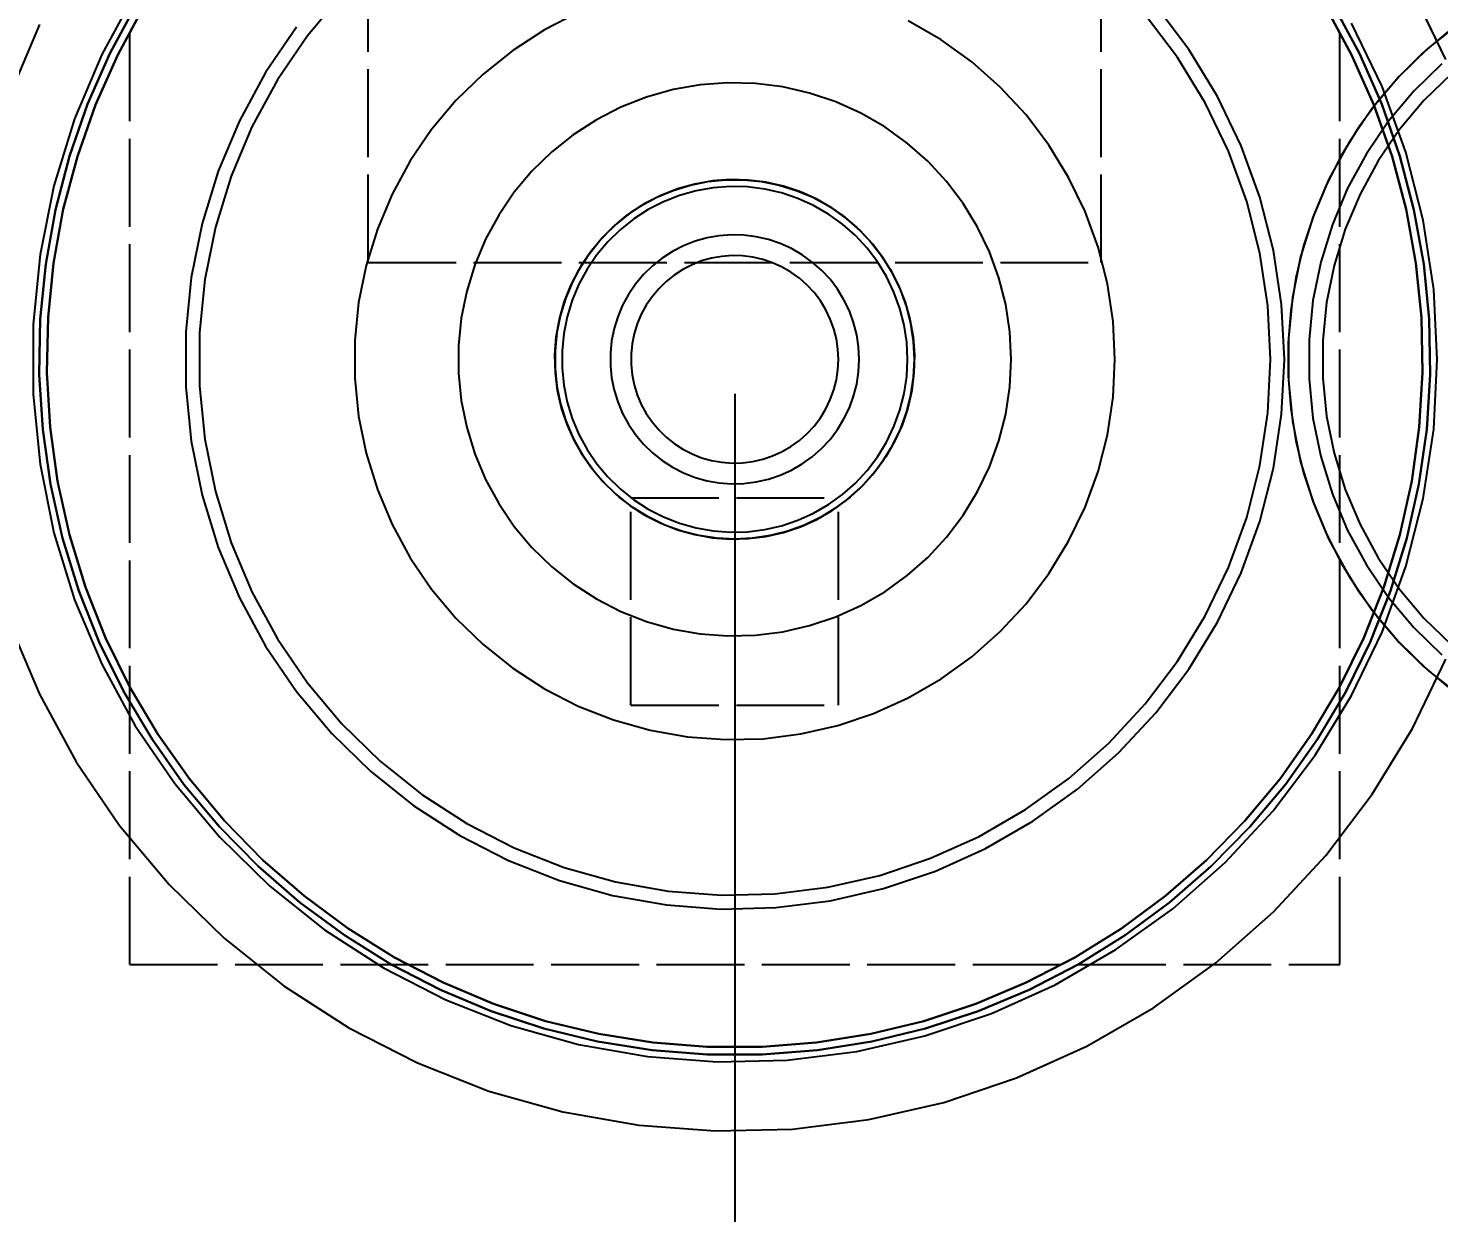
# Model space of a CAD drawing. Header units: millimetres. Extents: x -13 to 234, y -140 to 87.
# Drawn here: x 15.03 to 35.43, y -65.24 to -48.11 of the extents above; entities that cross this region are included whole.
import ezdxf

# ---------------------------------------------------------------- set-up
doc = ezdxf.new("R2010")
doc.units = ezdxf.units.MM
doc.linetypes.add('DASHED', pattern=[1.524, 1.27, -0.254])
for name, color, linetype in [('DIMS', 3, 'CONTINUOUS'), ('HIDDEN', 8, 'DASHED'), ('VISIBLE', 7, 'CONTINUOUS')]:
    doc.layers.add(name, color=color, linetype=linetype)
doc.styles.add('OpenSansCondensed-Light', font='OpenSansCondensed-Light.ttf')
doc.dimstyles.new('EZDXF', dxfattribs={"dimtxt": 0.25, "dimasz": 0.175, "dimexe": 0.375, "dimexo": 0.125, "dimgap": 0.1, "dimtad": 1, "dimlfac": 100, "dimzin": 12, "dimdsep": 46, "dimtxsty": 'OpenSansCondensed-Light', "dimblk": 'ARCHTICK', "dimcen": 2.5, "dimazin": 3, "dimtfac": 0.5, "dimtmove": 2, "dimatfit": 3})

# ---------------------------------------------------------------- blocks, each defined once
blk = doc.blocks.new('_ARCHTICK')
at = {"color": 0, "linetype": 'BYBLOCK', "const_width": 0.15}
blk.add_lwpolyline([(-0.5, -0.5), (0.5, 0.5)], dxfattribs=at)

msp = doc.modelspace()

# ---------------------------------------------------------------- linework, layer by layer
at = {"layer": 'HIDDEN'}
for points in [[(16.5, -61.65), (16.5, -44.15)], [(16.5, -61.65), (16.5, -44.15)], [(34, -61.65), (34, -44.15)], [(34, -61.65), (34, -44.15)], [(16.58056, -47.60222), (16.09616, -48.49174), (15.70272, -49.42508), (15.40417, -50.39294), (15.20348, -51.38573), (15.10263, -52.39357), (15.10263, -53.40643), (15.20348, -54.41427), (15.40417, -55.40706), (15.70272, -56.37492), (16.09616, -57.30826), (16.58056, -58.19778), (17.15113, -59.03465), (17.80219, -59.81056), (18.52727, -60.51778), (19.31916, -61.14929), (20.17, -61.69882), (21.07132, -62.1609), (22.01418, -62.53094), (22.98919, -62.80527), (23.98667, -62.98115), (24.9967, -63.05684), (26.00926, -63.03159), (27.01427, -62.90565), (28.00174, -62.68026), (28.96186, -62.35768), (29.8851, -61.9411), (30.76227, -61.43466), (31.58466, -60.84341), (32.34409, -60.17321), (33.03301, -59.43072), (33.64459, -58.62333), (34.17273, -57.75906), (34.6122, -56.8465), (34.95862, -55.89471), (35.20855, -54.91316), (35.35951, -53.91161), (35.41, -52.9)], [(19.56885, -47.62866), (19.07222, -48.22052), (18.637, -48.85888), (18.26749, -49.5374), (17.96738, -50.24934), (17.73965, -50.98763), (17.58656, -51.74492), (17.50963, -52.51369), (17.50963, -53.28631), (17.58656, -54.05508), (17.73965, -54.81237), (17.96738, -55.55066), (18.26749, -56.2626), (18.637, -56.94112), (19.07222, -57.57948), (19.56885, -58.17134), (20.12193, -58.7108), (20.72599, -59.19252), (21.375, -59.6117), (22.06252, -59.96417), (22.78173, -60.24644), (23.52546, -60.45569), (24.28634, -60.58985), (25.05679, -60.64759), (25.82916, -60.62833), (26.59577, -60.53226), (27.34901, -60.36034), (28.08139, -60.11427), (28.78563, -59.79651), (29.45473, -59.4102), (30.08205, -58.95919), (30.66134, -58.44797), (31.18684, -57.8816), (31.65335, -57.26573), (32.05622, -56.60647), (32.39144, -55.91037), (32.65569, -55.18435), (32.84634, -54.43563), (32.96149, -53.67165), (33, -52.9)], [(19.56885, -47.62866), (19.07222, -48.22052), (18.637, -48.85888), (18.26749, -49.5374), (17.96738, -50.24934), (17.73965, -50.98763), (17.58656, -51.74492), (17.50963, -52.51369), (17.50963, -53.28631), (17.58656, -54.05508), (17.73965, -54.81237), (17.96738, -55.55066), (18.26749, -56.2626), (18.637, -56.94112), (19.07222, -57.57948), (19.56885, -58.17134), (20.12193, -58.7108), (20.72599, -59.19252), (21.375, -59.6117), (22.06252, -59.96417), (22.78173, -60.24644), (23.52546, -60.45569), (24.28634, -60.58985), (25.05679, -60.64759), (25.82916, -60.62833), (26.59577, -60.53226), (27.34901, -60.36034), (28.08139, -60.11427), (28.78563, -59.79651), (29.45473, -59.4102), (30.08205, -58.95919), (30.66134, -58.44797), (31.18684, -57.8816), (31.65335, -57.26573), (32.05622, -56.60647), (32.39144, -55.91037), (32.65569, -55.18435), (32.84634, -54.43563), (32.96149, -53.67165), (33, -52.9)], [(35.53367, -48.56507), (35.05095, -47.56269)], [(16.59329, -47.77507), (16.21386, -48.47826), (15.89144, -49.20934), (15.62806, -49.9637), (15.42538, -50.73658), (15.28467, -51.52311), (15.20683, -52.31833), (15.19235, -53.11722), (15.24131, -53.91474), (15.35341, -54.70585), (15.52794, -55.48558), (15.76381, -56.24899), (16.05951, -56.99128), (16.4132, -57.70776), (16.82263, -58.3939), (17.28522, -59.04539), (17.79806, -59.65812), (18.3579, -60.22821), (18.96123, -60.75207), (19.60423, -61.2264), (20.28284, -61.6482), (20.99279, -62.01481), (21.72959, -62.32392), (22.48861, -62.57359), (23.26504, -62.76223), (24.05399, -62.88865), (24.85049, -62.95206), (25.64951, -62.95206), (26.44601, -62.88865), (27.23496, -62.76223), (28.01139, -62.57359), (28.77041, -62.32392), (29.50721, -62.01481), (30.21716, -61.6482), (30.89577, -61.2264), (31.53877, -60.75207), (32.1421, -60.22821), (32.70194, -59.65812), (33.21478, -59.04539), (33.67737, -58.3939), (34.0868, -57.70776), (34.44049, -56.99128), (34.73619, -56.24899), (34.97206, -55.48558), (35.14659, -54.70585), (35.25869, -53.91474), (35.30765, -53.11722), (35.29317, -52.31833), (35.21533, -51.52311), (35.07462, -50.73658), (34.87194, -49.9637), (34.60856, -49.20934), (34.28614, -48.47826), (33.90671, -47.77507)], [(16.70633, -47.80017), (16.32794, -48.49552), (16.00603, -49.21876), (15.74263, -49.96529), (15.53942, -50.73041), (15.39767, -51.50925), (15.31829, -52.2969), (15.30178, -53.08837), (15.34824, -53.87864), (15.45739, -54.66272), (15.62851, -55.43564), (15.86055, -56.19252), (16.15202, -56.92854), (16.50108, -57.63907), (16.90552, -58.3196), (17.36278, -58.96583), (17.86997, -59.57365), (18.42387, -60.13923), (19.02099, -60.65899), (19.65753, -61.12963), (20.32948, -61.54818), (21.03257, -61.91198), (21.76236, -62.21874), (22.51423, -62.46651), (23.28341, -62.65372), (24.06505, -62.77919), (24.85418, -62.84212), (25.64582, -62.84212), (26.43495, -62.77919), (27.21659, -62.65372), (27.98577, -62.46651), (28.73764, -62.21874), (29.46743, -61.91198), (30.17052, -61.54818), (30.84247, -61.12963), (31.47901, -60.65899), (32.07613, -60.13923), (32.63003, -59.57365), (33.13722, -58.96583), (33.59448, -58.3196), (33.99892, -57.63907), (34.34798, -56.92854), (34.63945, -56.19252), (34.87149, -55.43564), (35.04261, -54.66272), (35.15176, -53.87864), (35.19822, -53.08837), (35.18171, -52.2969), (35.10233, -51.50925), (34.96058, -50.73041), (34.75737, -49.96529), (34.49397, -49.21876), (34.17206, -48.49552), (33.79367, -47.80017)], [(22.98792, -47.88672), (22.5, -48.13686), (22.03941, -48.43434), (21.61073, -48.7762), (21.21821, -49.15905), (20.86577, -49.57908), (20.5569, -50.03211), (20.29467, -50.51364), (20.08169, -51.01889), (19.92007, -51.54283), (19.81143, -52.08027), (19.75684, -52.62585), (19.75684, -53.17415), (19.81143, -53.71973), (19.92007, -54.25717), (20.08169, -54.78111), (20.29467, -55.28636), (20.5569, -55.76789), (20.86577, -56.22092), (21.21821, -56.64095), (21.61073, -57.0238), (22.03941, -57.36566), (22.5, -57.66314), (22.98792, -57.91328), (23.49832, -58.1136), (24.02613, -58.2621), (24.56611, -58.35732), (25.11288, -58.39829), (25.66102, -58.38462), (26.20506, -58.31644), (26.73962, -58.19443), (27.25938, -58.01981), (27.75916, -57.79429), (28.234, -57.52014), (28.67919, -57.20007), (29.0903, -56.83727), (29.46324, -56.43533), (29.79431, -55.99826), (30.08022, -55.5304), (30.31812, -55.03639), (30.50565, -54.52115), (30.64095, -53.9898), (30.72267, -53.44762), (30.75, -52.9)], [(22.98792, -47.88672), (22.5, -48.13686), (22.03941, -48.43434), (21.61073, -48.7762), (21.21821, -49.15905), (20.86577, -49.57908), (20.5569, -50.03211), (20.29467, -50.51364), (20.08169, -51.01889), (19.92007, -51.54283), (19.81143, -52.08027), (19.75684, -52.62585), (19.75684, -53.17415), (19.81143, -53.71973), (19.92007, -54.25717), (20.08169, -54.78111), (20.29467, -55.28636), (20.5569, -55.76789), (20.86577, -56.22092), (21.21821, -56.64095), (21.61073, -57.0238), (22.03941, -57.36566), (22.5, -57.66314), (22.98792, -57.91328), (23.49832, -58.1136), (24.02613, -58.2621), (24.56611, -58.35732), (25.11288, -58.39829), (25.66102, -58.38462), (26.20506, -58.31644), (26.73962, -58.19443), (27.25938, -58.01981), (27.75916, -57.79429), (28.234, -57.52014), (28.67919, -57.20007), (29.0903, -56.83727), (29.46324, -56.43533), (29.79431, -55.99826), (30.08022, -55.5304), (30.31812, -55.03639), (30.50565, -54.52115), (30.64095, -53.9898), (30.72267, -53.44762), (30.75, -52.9)], [(19.95, -51.5), (19.95, -47.9)], [(19.95, -51.5), (19.95, -47.9)], [(30.55, -51.5), (30.55, -47.9)], [(30.55, -51.5), (30.55, -47.9)], [(33, -52.9), (32.96149, -52.12835), (32.84634, -51.36437), (32.65569, -50.61565), (32.39144, -49.88963), (32.05622, -49.19353), (31.65335, -48.53427), (31.18684, -47.9184)], [(33, -52.9), (32.96149, -52.12835), (32.84634, -51.36437), (32.65569, -50.61565), (32.39144, -49.88963), (32.05622, -49.19353), (31.65335, -48.53427), (31.18684, -47.9184)], [(33.2, -52.9), (33.16049, -52.10844), (33.04237, -51.32474), (32.8468, -50.5567), (32.57574, -49.81194), (32.23186, -49.09788), (31.8186, -48.42161), (31.34005, -47.78984)], [(33.2, -52.9), (33.16049, -52.10844), (33.04237, -51.32474), (32.8468, -50.5567), (32.57574, -49.81194), (32.23186, -49.09788), (31.8186, -48.42161), (31.34005, -47.78984)], [(15.19519, -48.05786), (14.76303, -49.08306)], [(18.9128, -48.09975), (18.46634, -48.75459), (18.0873, -49.45062), (17.77944, -50.18094), (17.54584, -50.93828), (17.38879, -51.71511), (17.30988, -52.50373), (17.30988, -53.29627), (17.38879, -54.08489), (17.54584, -54.86172), (17.77944, -55.61906), (18.0873, -56.34938), (18.46634, -57.04541), (18.9128, -57.70025), (19.42224, -58.30737), (19.9896, -58.86076), (20.60924, -59.35491), (21.275, -59.7849), (21.98027, -60.14647), (22.71803, -60.43602), (23.48096, -60.65068), (24.26147, -60.7883), (25.0518, -60.84753), (25.8441, -60.82777), (26.6305, -60.72922), (27.40318, -60.55286), (28.15446, -60.30045), (28.87687, -59.97448), (29.56324, -59.57821), (30.20674, -59.11556), (30.80098, -58.59114), (31.34005, -58.01016), (31.8186, -57.37839), (32.23186, -56.70212), (32.57574, -55.98806), (32.8468, -55.2433), (33.04237, -54.47526), (33.16049, -53.69156), (33.2, -52.9)], [(18.9128, -48.09975), (18.46634, -48.75459), (18.0873, -49.45062), (17.77944, -50.18094), (17.54584, -50.93828), (17.38879, -51.71511), (17.30988, -52.50373), (17.30988, -53.29627), (17.38879, -54.08489), (17.54584, -54.86172), (17.77944, -55.61906), (18.0873, -56.34938), (18.46634, -57.04541), (18.9128, -57.70025), (19.42224, -58.30737), (19.9896, -58.86076), (20.60924, -59.35491), (21.275, -59.7849), (21.98027, -60.14647), (22.71803, -60.43602), (23.48096, -60.65068), (24.26147, -60.7883), (25.0518, -60.84753), (25.8441, -60.82777), (26.6305, -60.72922), (27.40318, -60.55286), (28.15446, -60.30045), (28.87687, -59.97448), (29.56324, -59.57821), (30.20674, -59.11556), (30.80098, -58.59114), (31.34005, -58.01016), (31.8186, -57.37839), (32.23186, -56.70212), (32.57574, -55.98806), (32.8468, -55.2433), (33.04237, -54.47526), (33.16049, -53.69156), (33.2, -52.9)], [(30.75, -52.9), (30.72267, -52.35238), (30.64095, -51.8102), (30.50565, -51.27885), (30.31812, -50.76361), (30.08022, -50.2696), (29.79431, -49.80174), (29.46324, -49.36467), (29.0903, -48.96273), (28.67919, -48.59993), (28.234, -48.27986), (27.75916, -48.00571)], [(30.75, -52.9), (30.72267, -52.35238), (30.64095, -51.8102), (30.50565, -51.27885), (30.31812, -50.76361), (30.08022, -50.2696), (29.79431, -49.80174), (29.46324, -49.36467), (29.0903, -48.96273), (28.67919, -48.59993), (28.234, -48.27986), (27.75916, -48.00571)], [(35.74754, -48.02837), (35.27988, -48.40131), (34.85169, -48.81896), (34.4672, -49.27717), (34.13025, -49.77139), (33.84419, -50.2967), (33.61184, -50.84788), (33.43554, -51.41946), (33.31702, -52.00575), (33.25746, -52.60092), (33.25746, -53.19908), (33.31702, -53.79425), (33.43554, -54.38054), (33.61184, -54.95212), (33.84419, -55.5033), (34.13025, -56.02861), (34.4672, -56.52283), (34.85169, -56.98104), (35.27988, -57.39869), (35.74754, -57.77163)], [(35.74754, -48.02837), (35.27988, -48.40131), (34.85169, -48.81896), (34.4672, -49.27717), (34.13025, -49.77139), (33.84419, -50.2967), (33.61184, -50.84788), (33.43554, -51.41946), (33.31702, -52.00575), (33.25746, -52.60092), (33.25746, -53.19908), (33.31702, -53.79425), (33.43554, -54.38054), (33.61184, -54.95212), (33.84419, -55.5033), (34.13025, -56.02861), (34.4672, -56.52283), (34.85169, -56.98104), (35.27988, -57.39869), (35.74754, -57.77163)], [(35.74754, -48.02837), (35.27988, -48.40131), (34.85169, -48.81896), (34.4672, -49.27717), (34.13025, -49.77139), (33.84419, -50.2967), (33.61184, -50.84788), (33.43554, -51.41946), (33.31702, -52.00575), (33.25746, -52.60092), (33.25746, -53.19908), (33.31702, -53.79425), (33.43554, -54.38054), (33.61184, -54.95212), (33.84419, -55.5033), (34.13025, -56.02861), (34.4672, -56.52283), (34.85169, -56.98104), (35.27988, -57.39869), (35.74754, -57.77163)], [(35.41, -52.9), (35.35951, -51.88839), (35.20855, -50.88684), (34.95862, -49.90529), (34.6122, -48.9535), (34.17273, -48.04094)], [(35.56617, -48.16403), (35.20344, -48.46995), (34.86602, -48.80358), (34.55601, -49.16282), (34.27537, -49.54544), (34.02584, -49.94904), (33.80898, -50.3711), (33.62616, -50.80897), (33.4785, -51.25993), (33.36695, -51.72114), (33.29219, -52.18972), (33.25469, -52.66275), (33.25469, -53.13725), (33.29219, -53.61028), (33.36695, -54.07886), (33.4785, -54.54007), (33.62616, -54.99103), (33.80898, -55.4289), (34.02584, -55.85096), (34.27537, -56.25456), (34.55601, -56.63718), (34.86602, -56.99642), (35.20344, -57.33005), (35.56617, -57.63597)], [(35.47839, -48.62625), (35.0716, -49.02302), (34.70634, -49.45831), (34.38624, -49.92782), (34.11448, -50.42686), (33.89375, -50.95049), (33.72626, -51.49348), (33.61366, -52.05046), (33.55709, -52.61588), (33.55709, -53.18412), (33.61366, -53.74954), (33.72626, -54.30652), (33.89375, -54.84951), (34.11448, -55.37314), (34.38624, -55.87218), (34.70634, -56.34169), (35.0716, -56.77698), (35.47839, -57.17375)], [(35.47839, -48.62625), (35.0716, -49.02302), (34.70634, -49.45831), (34.38624, -49.92782), (34.11448, -50.42686), (33.89375, -50.95049), (33.72626, -51.49348), (33.61366, -52.05046), (33.55709, -52.61588), (33.55709, -53.18412), (33.61366, -53.74954), (33.72626, -54.30652), (33.89375, -54.84951), (34.11448, -55.37314), (34.38624, -55.87218), (34.70634, -56.34169), (35.0716, -56.77698), (35.47839, -57.17375)], [(29.25, -52.9), (29.23012, -52.50173), (29.17069, -52.10742), (29.07229, -51.72098), (28.9359, -51.34626), (28.76289, -50.98698), (28.55496, -50.64672), (28.31418, -50.32885), (28.04295, -50.03653), (27.74396, -49.77267), (27.42019, -49.5399), (27.07484, -49.34051), (26.71136, -49.17651), (26.33336, -49.0495), (25.94459, -48.96077), (25.54892, -48.91118), (25.15028, -48.90124), (24.75263, -48.93104), (24.35992, -49.00029), (23.97605, -49.10829), (23.60485, -49.25398), (23.25, -49.4359), (22.91503, -49.65225), (22.60326, -49.90088), (22.31779, -50.17931), (22.06147, -50.48478), (21.83684, -50.81426), (21.64612, -51.16447), (21.49123, -51.53192), (21.37369, -51.91297), (21.29468, -52.30383), (21.25497, -52.70062), (21.25497, -53.09938), (21.29468, -53.49617), (21.37369, -53.88703), (21.49123, -54.26808), (21.64612, -54.63553), (21.83684, -54.98574), (22.06147, -55.31522), (22.31779, -55.62069), (22.60326, -55.89912), (22.91503, -56.14775), (23.25, -56.3641), (23.60485, -56.54602), (23.97605, -56.69171), (24.35992, -56.79971), (24.75263, -56.86896), (25.15028, -56.89876), (25.54892, -56.88882), (25.94459, -56.83923), (26.33336, -56.7505), (26.71136, -56.62349), (27.07484, -56.45949), (27.42019, -56.2601), (27.74396, -56.02733), (28.04295, -55.76347), (28.31418, -55.47115), (28.55496, -55.15328), (28.76289, -54.81302), (28.9359, -54.45374), (29.07229, -54.07902), (29.17069, -53.69258), (29.23012, -53.29827), (29.25, -52.9)], [(29.25, -52.9), (29.23012, -52.50173), (29.17069, -52.10742), (29.07229, -51.72098), (28.9359, -51.34626), (28.76289, -50.98698), (28.55496, -50.64672), (28.31418, -50.32885), (28.04295, -50.03653), (27.74396, -49.77267), (27.42019, -49.5399), (27.07484, -49.34051), (26.71136, -49.17651), (26.33336, -49.0495), (25.94459, -48.96077), (25.54892, -48.91118), (25.15028, -48.90124), (24.75263, -48.93104), (24.35992, -49.00029), (23.97605, -49.10829), (23.60485, -49.25398), (23.25, -49.4359), (22.91503, -49.65225), (22.60326, -49.90088), (22.31779, -50.17931), (22.06147, -50.48478), (21.83684, -50.81426), (21.64612, -51.16447), (21.49123, -51.53192), (21.37369, -51.91297), (21.29468, -52.30383), (21.25497, -52.70062), (21.25497, -53.09938), (21.29468, -53.49617), (21.37369, -53.88703), (21.49123, -54.26808), (21.64612, -54.63553), (21.83684, -54.98574), (22.06147, -55.31522), (22.31779, -55.62069), (22.60326, -55.89912), (22.91503, -56.14775), (23.25, -56.3641), (23.60485, -56.54602), (23.97605, -56.69171), (24.35992, -56.79971), (24.75263, -56.86896), (25.15028, -56.89876), (25.54892, -56.88882), (25.94459, -56.83923), (26.33336, -56.7505), (26.71136, -56.62349), (27.07484, -56.45949), (27.42019, -56.2601), (27.74396, -56.02733), (28.04295, -55.76347), (28.31418, -55.47115), (28.55496, -55.15328), (28.76289, -54.81302), (28.9359, -54.45374), (29.07229, -54.07902), (29.17069, -53.69258), (29.23012, -53.29827), (29.25, -52.9)], [(29.25, -52.9), (29.23012, -52.50173), (29.17069, -52.10742), (29.07229, -51.72098), (28.9359, -51.34626), (28.76289, -50.98698), (28.55496, -50.64672), (28.31418, -50.32885), (28.04295, -50.03653), (27.74396, -49.77267), (27.42019, -49.5399), (27.07484, -49.34051), (26.71136, -49.17651), (26.33336, -49.0495), (25.94459, -48.96077), (25.54892, -48.91118), (25.15028, -48.90124), (24.75263, -48.93104), (24.35992, -49.00029), (23.97605, -49.10829), (23.60485, -49.25398), (23.25, -49.4359), (22.91503, -49.65225), (22.60326, -49.90088), (22.31779, -50.17931), (22.06147, -50.48478), (21.83684, -50.81426), (21.64612, -51.16447), (21.49123, -51.53192), (21.37369, -51.91297), (21.29468, -52.30383), (21.25497, -52.70062), (21.25497, -53.09938), (21.29468, -53.49617), (21.37369, -53.88703), (21.49123, -54.26808), (21.64612, -54.63553), (21.83684, -54.98574), (22.06147, -55.31522), (22.31779, -55.62069), (22.60326, -55.89912), (22.91503, -56.14775), (23.25, -56.3641), (23.60485, -56.54602), (23.97605, -56.69171), (24.35992, -56.79971), (24.75263, -56.86896), (25.15028, -56.89876), (25.54892, -56.88882), (25.94459, -56.83923), (26.33336, -56.7505), (26.71136, -56.62349), (27.07484, -56.45949), (27.42019, -56.2601), (27.74396, -56.02733), (28.04295, -55.76347), (28.31418, -55.47115), (28.55496, -55.15328), (28.76289, -54.81302), (28.9359, -54.45374), (29.07229, -54.07902), (29.17069, -53.69258), (29.23012, -53.29827), (29.25, -52.9)], [(29.25, -52.9), (29.23012, -52.50173), (29.17069, -52.10742), (29.07229, -51.72098), (28.9359, -51.34626), (28.76289, -50.98698), (28.55496, -50.64672), (28.31418, -50.32885), (28.04295, -50.03653), (27.74396, -49.77267), (27.42019, -49.5399), (27.07484, -49.34051), (26.71136, -49.17651), (26.33336, -49.0495), (25.94459, -48.96077), (25.54892, -48.91118), (25.15028, -48.90124), (24.75263, -48.93104), (24.35992, -49.00029), (23.97605, -49.10829), (23.60485, -49.25398), (23.25, -49.4359), (22.91503, -49.65225), (22.60326, -49.90088), (22.31779, -50.17931), (22.06147, -50.48478), (21.83684, -50.81426), (21.64612, -51.16447), (21.49123, -51.53192), (21.37369, -51.91297), (21.29468, -52.30383), (21.25497, -52.70062), (21.25497, -53.09938), (21.29468, -53.49617), (21.37369, -53.88703), (21.49123, -54.26808), (21.64612, -54.63553), (21.83684, -54.98574), (22.06147, -55.31522), (22.31779, -55.62069), (22.60326, -55.89912), (22.91503, -56.14775), (23.25, -56.3641), (23.60485, -56.54602), (23.97605, -56.69171), (24.35992, -56.79971), (24.75263, -56.86896), (25.15028, -56.89876), (25.54892, -56.88882), (25.94459, -56.83923), (26.33336, -56.7505), (26.71136, -56.62349), (27.07484, -56.45949), (27.42019, -56.2601), (27.74396, -56.02733), (28.04295, -55.76347), (28.31418, -55.47115), (28.55496, -55.15328), (28.76289, -54.81302), (28.9359, -54.45374), (29.07229, -54.07902), (29.17069, -53.69258), (29.23012, -53.29827), (29.25, -52.9)], [(35.61073, -48.7762), (35.21821, -49.15905), (34.86577, -49.57908), (34.5569, -50.03211), (34.29467, -50.51364), (34.08169, -51.01889), (33.92007, -51.54283), (33.81143, -52.08027), (33.75684, -52.62585), (33.75684, -53.17415), (33.81143, -53.71973), (33.92007, -54.25717), (34.08169, -54.78111), (34.29467, -55.28636), (34.5569, -55.76789), (34.86577, -56.22092), (35.21821, -56.64095), (35.61073, -57.0238)], [(35.61073, -48.7762), (35.21821, -49.15905), (34.86577, -49.57908), (34.5569, -50.03211), (34.29467, -50.51364), (34.08169, -51.01889), (33.92007, -51.54283), (33.81143, -52.08027), (33.75684, -52.62585), (33.75684, -53.17415), (33.81143, -53.71973), (33.92007, -54.25717), (34.08169, -54.78111), (34.29467, -55.28636), (34.5569, -55.76789), (34.86577, -56.22092), (35.21821, -56.64095), (35.61073, -57.0238)], [(25.25, -55.5), (24.99112, -55.48708), (24.73482, -55.44845), (24.48364, -55.38449), (24.24007, -55.29584), (24.00654, -55.18338), (23.78537, -55.04822), (23.57875, -54.89172), (23.38875, -54.71542), (23.21724, -54.52107), (23.06593, -54.31062), (22.93633, -54.08615), (22.82973, -53.84989), (22.74718, -53.60419), (22.6895, -53.35149), (22.65727, -53.0943), (22.65081, -52.83518), (22.67018, -52.57671), (22.71519, -52.32145), (22.78539, -52.07193), (22.88008, -51.83065), (22.99833, -51.6), (23.13896, -51.38227), (23.30057, -51.17962), (23.48155, -50.99407), (23.68011, -50.82746), (23.89427, -50.68144), (24.1219, -50.55748), (24.36075, -50.4568), (24.60843, -50.3804), (24.86249, -50.32904), (25.1204, -50.30323), (25.3796, -50.30323), (25.63751, -50.32904), (25.89157, -50.3804), (26.13925, -50.4568), (26.3781, -50.55748), (26.60573, -50.68144), (26.81989, -50.82746), (27.01845, -50.99407), (27.19943, -51.17962), (27.36104, -51.38227), (27.50167, -51.6), (27.61992, -51.83065), (27.71461, -52.07193), (27.78481, -52.32145), (27.82982, -52.57671), (27.84919, -52.83518), (27.84273, -53.0943), (27.8105, -53.35149), (27.75282, -53.60419), (27.67027, -53.84989), (27.56367, -54.08615), (27.43407, -54.31062), (27.28276, -54.52107), (27.11125, -54.71542), (26.92125, -54.89172), (26.71463, -55.04822), (26.49346, -55.18338), (26.25993, -55.29584), (26.01636, -55.38449), (25.76518, -55.44845), (25.50888, -55.48708), (25.25, -55.5)], [(25.25, -55.5), (24.99112, -55.48708), (24.73482, -55.44845), (24.48364, -55.38449), (24.24007, -55.29584), (24.00654, -55.18338), (23.78537, -55.04822), (23.57875, -54.89172), (23.38875, -54.71542), (23.21724, -54.52107), (23.06593, -54.31062), (22.93633, -54.08615), (22.82973, -53.84989), (22.74718, -53.60419), (22.6895, -53.35149), (22.65727, -53.0943), (22.65081, -52.83518), (22.67018, -52.57671), (22.71519, -52.32145), (22.78539, -52.07193), (22.88008, -51.83065), (22.99833, -51.6), (23.13896, -51.38227), (23.30057, -51.17962), (23.48155, -50.99407), (23.68011, -50.82746), (23.89427, -50.68144), (24.1219, -50.55748), (24.36075, -50.4568), (24.60843, -50.3804), (24.86249, -50.32904), (25.1204, -50.30323), (25.3796, -50.30323), (25.63751, -50.32904), (25.89157, -50.3804), (26.13925, -50.4568), (26.3781, -50.55748), (26.60573, -50.68144), (26.81989, -50.82746), (27.01845, -50.99407), (27.19943, -51.17962), (27.36104, -51.38227), (27.50167, -51.6), (27.61992, -51.83065), (27.71461, -52.07193), (27.78481, -52.32145), (27.82982, -52.57671), (27.84919, -52.83518), (27.84273, -53.0943), (27.8105, -53.35149), (27.75282, -53.60419), (27.67027, -53.84989), (27.56367, -54.08615), (27.43407, -54.31062), (27.28276, -54.52107), (27.11125, -54.71542), (26.92125, -54.89172), (26.71463, -55.04822), (26.49346, -55.18338), (26.25993, -55.29584), (26.01636, -55.38449), (25.76518, -55.44845), (25.50888, -55.48708), (25.25, -55.5)], [(27.85, -52.9), (27.83708, -52.64112), (27.79845, -52.38482), (27.73449, -52.13364), (27.64584, -51.89007), (27.53338, -51.65654), (27.39822, -51.43537), (27.24172, -51.22875), (27.06542, -51.03875), (26.87107, -50.86724), (26.66062, -50.71593), (26.43615, -50.58633), (26.19989, -50.47973), (25.95419, -50.39718), (25.70149, -50.3395), (25.4443, -50.30727), (25.18518, -50.30081), (24.92671, -50.32018), (24.67145, -50.36519), (24.42193, -50.43539), (24.18065, -50.53008), (23.95, -50.64833), (23.73227, -50.78896), (23.52962, -50.95057), (23.34407, -51.13155), (23.17746, -51.33011), (23.03144, -51.54427), (22.90748, -51.7719), (22.8068, -52.01075), (22.7304, -52.25843), (22.67904, -52.51249), (22.65323, -52.7704), (22.65323, -53.0296), (22.67904, -53.28751), (22.7304, -53.54157), (22.8068, -53.78925), (22.90748, -54.0281), (23.03144, -54.25573), (23.17746, -54.46989), (23.34407, -54.66845), (23.52962, -54.84943), (23.73227, -55.01104), (23.95, -55.15167), (24.18065, -55.26992), (24.42193, -55.36461), (24.67145, -55.43481), (24.92671, -55.47982), (25.18518, -55.49919), (25.4443, -55.49273), (25.70149, -55.4605), (25.95419, -55.40282), (26.19989, -55.32027), (26.43615, -55.21367), (26.66062, -55.08407), (26.87107, -54.93276), (27.06542, -54.76125), (27.24172, -54.57125), (27.39822, -54.36463), (27.53338, -54.14346), (27.64584, -53.90993), (27.73449, -53.66636), (27.79845, -53.41518), (27.83708, -53.15888), (27.85, -52.9)], [(27.85, -52.9), (27.83708, -52.64112), (27.79845, -52.38482), (27.73449, -52.13364), (27.64584, -51.89007), (27.53338, -51.65654), (27.39822, -51.43537), (27.24172, -51.22875), (27.06542, -51.03875), (26.87107, -50.86724), (26.66062, -50.71593), (26.43615, -50.58633), (26.19989, -50.47973), (25.95419, -50.39718), (25.70149, -50.3395), (25.4443, -50.30727), (25.18518, -50.30081), (24.92671, -50.32018), (24.67145, -50.36519), (24.42193, -50.43539), (24.18065, -50.53008), (23.95, -50.64833), (23.73227, -50.78896), (23.52962, -50.95057), (23.34407, -51.13155), (23.17746, -51.33011), (23.03144, -51.54427), (22.90748, -51.7719), (22.8068, -52.01075), (22.7304, -52.25843), (22.67904, -52.51249), (22.65323, -52.7704), (22.65323, -53.0296), (22.67904, -53.28751), (22.7304, -53.54157), (22.8068, -53.78925), (22.90748, -54.0281), (23.03144, -54.25573), (23.17746, -54.46989), (23.34407, -54.66845), (23.52962, -54.84943), (23.73227, -55.01104), (23.95, -55.15167), (24.18065, -55.26992), (24.42193, -55.36461), (24.67145, -55.43481), (24.92671, -55.47982), (25.18518, -55.49919), (25.4443, -55.49273), (25.70149, -55.4605), (25.95419, -55.40282), (26.19989, -55.32027), (26.43615, -55.21367), (26.66062, -55.08407), (26.87107, -54.93276), (27.06542, -54.76125), (27.24172, -54.57125), (27.39822, -54.36463), (27.53338, -54.14346), (27.64584, -53.90993), (27.73449, -53.66636), (27.79845, -53.41518), (27.83708, -53.15888), (27.85, -52.9)], [(27.75, -52.9), (27.73758, -52.65108), (27.70043, -52.40463), (27.63893, -52.16311), (27.55369, -51.92891), (27.44555, -51.70437), (27.3156, -51.4917), (27.16511, -51.29303), (26.99559, -51.11033), (26.80872, -50.94542), (26.60637, -50.79994), (26.39053, -50.67532), (26.16335, -50.57282), (25.9271, -50.49344), (25.68412, -50.43798), (25.43683, -50.40699), (25.18767, -50.40078), (24.93914, -50.4194), (24.6937, -50.46268), (24.45378, -50.53018), (24.22178, -50.62124), (24, -50.73494), (23.79064, -50.87015), (23.59579, -51.02555), (23.41737, -51.19957), (23.25717, -51.39049), (23.11677, -51.59641), (22.99758, -51.81529), (22.90077, -52.04495), (22.82731, -52.28311), (22.77792, -52.52739), (22.75311, -52.77539), (22.75311, -53.02461), (22.77792, -53.27261), (22.82731, -53.51689), (22.90077, -53.75505), (22.99758, -53.98471), (23.11677, -54.20359), (23.25717, -54.40951), (23.41737, -54.60043), (23.59579, -54.77445), (23.79064, -54.92985), (24, -55.06506), (24.22178, -55.17876), (24.45378, -55.26982), (24.6937, -55.33732), (24.93914, -55.3806), (25.18767, -55.39922), (25.43683, -55.39301), (25.68412, -55.36202), (25.9271, -55.30656), (26.16335, -55.22718), (26.39053, -55.12468), (26.60637, -55.00006), (26.80872, -54.85458), (26.99559, -54.68967), (27.16511, -54.50697), (27.3156, -54.3083), (27.44555, -54.09563), (27.55369, -53.87109), (27.63893, -53.63689), (27.70043, -53.39537), (27.73758, -53.14892), (27.75, -52.9)], [(27.75, -52.9), (27.73758, -52.65108), (27.70043, -52.40463), (27.63893, -52.16311), (27.55369, -51.92891), (27.44555, -51.70437), (27.3156, -51.4917), (27.16511, -51.29303), (26.99559, -51.11033), (26.80872, -50.94542), (26.60637, -50.79994), (26.39053, -50.67532), (26.16335, -50.57282), (25.9271, -50.49344), (25.68412, -50.43798), (25.43683, -50.40699), (25.18767, -50.40078), (24.93914, -50.4194), (24.6937, -50.46268), (24.45378, -50.53018), (24.22178, -50.62124), (24, -50.73494), (23.79064, -50.87015), (23.59579, -51.02555), (23.41737, -51.19957), (23.25717, -51.39049), (23.11677, -51.59641), (22.99758, -51.81529), (22.90077, -52.04495), (22.82731, -52.28311), (22.77792, -52.52739), (22.75311, -52.77539), (22.75311, -53.02461), (22.77792, -53.27261), (22.82731, -53.51689), (22.90077, -53.75505), (22.99758, -53.98471), (23.11677, -54.20359), (23.25717, -54.40951), (23.41737, -54.60043), (23.59579, -54.77445), (23.79064, -54.92985), (24, -55.06506), (24.22178, -55.17876), (24.45378, -55.26982), (24.6937, -55.33732), (24.93914, -55.3806), (25.18767, -55.39922), (25.43683, -55.39301), (25.68412, -55.36202), (25.9271, -55.30656), (26.16335, -55.22718), (26.39053, -55.12468), (26.60637, -55.00006), (26.80872, -54.85458), (26.99559, -54.68967), (27.16511, -54.50697), (27.3156, -54.3083), (27.44555, -54.09563), (27.55369, -53.87109), (27.63893, -53.63689), (27.70043, -53.39537), (27.73758, -53.14892), (27.75, -52.9)], [(27.75, -52.9), (27.73758, -52.65108), (27.70043, -52.40463), (27.63893, -52.16311), (27.55369, -51.92891), (27.44555, -51.70437), (27.3156, -51.4917), (27.16511, -51.29303), (26.99559, -51.11033), (26.80872, -50.94542), (26.60637, -50.79994), (26.39053, -50.67532), (26.16335, -50.57282), (25.9271, -50.49344), (25.68412, -50.43798), (25.43683, -50.40699), (25.18767, -50.40078), (24.93914, -50.4194), (24.6937, -50.46268), (24.45378, -50.53018), (24.22178, -50.62124), (24, -50.73494), (23.79064, -50.87015), (23.59579, -51.02555), (23.41737, -51.19957), (23.25717, -51.39049), (23.11677, -51.59641), (22.99758, -51.81529), (22.90077, -52.04495), (22.82731, -52.28311), (22.77792, -52.52739), (22.75311, -52.77539), (22.75311, -53.02461), (22.77792, -53.27261), (22.82731, -53.51689), (22.90077, -53.75505), (22.99758, -53.98471), (23.11677, -54.20359), (23.25717, -54.40951), (23.41737, -54.60043), (23.59579, -54.77445), (23.79064, -54.92985), (24, -55.06506), (24.22178, -55.17876), (24.45378, -55.26982), (24.6937, -55.33732), (24.93914, -55.3806), (25.18767, -55.39922), (25.43683, -55.39301), (25.68412, -55.36202), (25.9271, -55.30656), (26.16335, -55.22718), (26.39053, -55.12468), (26.60637, -55.00006), (26.80872, -54.85458), (26.99559, -54.68967), (27.16511, -54.50697), (27.3156, -54.3083), (27.44555, -54.09563), (27.55369, -53.87109), (27.63893, -53.63689), (27.70043, -53.39537), (27.73758, -53.14892), (27.75, -52.9)], [(27.75, -52.9), (27.73758, -52.65108), (27.70043, -52.40463), (27.63893, -52.16311), (27.55369, -51.92891), (27.44555, -51.70437), (27.3156, -51.4917), (27.16511, -51.29303), (26.99559, -51.11033), (26.80872, -50.94542), (26.60637, -50.79994), (26.39053, -50.67532), (26.16335, -50.57282), (25.9271, -50.49344), (25.68412, -50.43798), (25.43683, -50.40699), (25.18767, -50.40078), (24.93914, -50.4194), (24.6937, -50.46268), (24.45378, -50.53018), (24.22178, -50.62124), (24, -50.73494), (23.79064, -50.87015), (23.59579, -51.02555), (23.41737, -51.19957), (23.25717, -51.39049), (23.11677, -51.59641), (22.99758, -51.81529), (22.90077, -52.04495), (22.82731, -52.28311), (22.77792, -52.52739), (22.75311, -52.77539), (22.75311, -53.02461), (22.77792, -53.27261), (22.82731, -53.51689), (22.90077, -53.75505), (22.99758, -53.98471), (23.11677, -54.20359), (23.25717, -54.40951), (23.41737, -54.60043), (23.59579, -54.77445), (23.79064, -54.92985), (24, -55.06506), (24.22178, -55.17876), (24.45378, -55.26982), (24.6937, -55.33732), (24.93914, -55.3806), (25.18767, -55.39922), (25.43683, -55.39301), (25.68412, -55.36202), (25.9271, -55.30656), (26.16335, -55.22718), (26.39053, -55.12468), (26.60637, -55.00006), (26.80872, -54.85458), (26.99559, -54.68967), (27.16511, -54.50697), (27.3156, -54.3083), (27.44555, -54.09563), (27.55369, -53.87109), (27.63893, -53.63689), (27.70043, -53.39537), (27.73758, -53.14892), (27.75, -52.9)], [(27.75, -52.9), (27.73758, -52.65108), (27.70043, -52.40463), (27.63893, -52.16311), (27.55369, -51.92891), (27.44555, -51.70437), (27.3156, -51.4917), (27.16511, -51.29303), (26.99559, -51.11033), (26.80872, -50.94542), (26.60637, -50.79994), (26.39053, -50.67532), (26.16335, -50.57282), (25.9271, -50.49344), (25.68412, -50.43798), (25.43683, -50.40699), (25.18767, -50.40078), (24.93914, -50.4194), (24.6937, -50.46268), (24.45378, -50.53018), (24.22178, -50.62124), (24, -50.73494), (23.79064, -50.87015), (23.59579, -51.02555), (23.41737, -51.19957), (23.25717, -51.39049), (23.11677, -51.59641), (22.99758, -51.81529), (22.90077, -52.04495), (22.82731, -52.28311), (22.77792, -52.52739), (22.75311, -52.77539), (22.75311, -53.02461), (22.77792, -53.27261), (22.82731, -53.51689), (22.90077, -53.75505), (22.99758, -53.98471), (23.11677, -54.20359), (23.25717, -54.40951), (23.41737, -54.60043), (23.59579, -54.77445), (23.79064, -54.92985), (24, -55.06506), (24.22178, -55.17876), (24.45378, -55.26982), (24.6937, -55.33732), (24.93914, -55.3806), (25.18767, -55.39922), (25.43683, -55.39301), (25.68412, -55.36202), (25.9271, -55.30656), (26.16335, -55.22718), (26.39053, -55.12468), (26.60637, -55.00006), (26.80872, -54.85458), (26.99559, -54.68967), (27.16511, -54.50697), (27.3156, -54.3083), (27.44555, -54.09563), (27.55369, -53.87109), (27.63893, -53.63689), (27.70043, -53.39537), (27.73758, -53.14892), (27.75, -52.9)], [(27.75, -52.9), (27.73758, -52.65108), (27.70043, -52.40463), (27.63893, -52.16311), (27.55369, -51.92891), (27.44555, -51.70437), (27.3156, -51.4917), (27.16511, -51.29303), (26.99559, -51.11033), (26.80872, -50.94542), (26.60637, -50.79994), (26.39053, -50.67532), (26.16335, -50.57282), (25.9271, -50.49344), (25.68412, -50.43798), (25.43683, -50.40699), (25.18767, -50.40078), (24.93914, -50.4194), (24.6937, -50.46268), (24.45378, -50.53018), (24.22178, -50.62124), (24, -50.73494), (23.79064, -50.87015), (23.59579, -51.02555), (23.41737, -51.19957), (23.25717, -51.39049), (23.11677, -51.59641), (22.99758, -51.81529), (22.90077, -52.04495), (22.82731, -52.28311), (22.77792, -52.52739), (22.75311, -52.77539), (22.75311, -53.02461), (22.77792, -53.27261), (22.82731, -53.51689), (22.90077, -53.75505), (22.99758, -53.98471), (23.11677, -54.20359), (23.25717, -54.40951), (23.41737, -54.60043), (23.59579, -54.77445), (23.79064, -54.92985), (24, -55.06506), (24.22178, -55.17876), (24.45378, -55.26982), (24.6937, -55.33732), (24.93914, -55.3806), (25.18767, -55.39922), (25.43683, -55.39301), (25.68412, -55.36202), (25.9271, -55.30656), (26.16335, -55.22718), (26.39053, -55.12468), (26.60637, -55.00006), (26.80872, -54.85458), (26.99559, -54.68967), (27.16511, -54.50697), (27.3156, -54.3083), (27.44555, -54.09563), (27.55369, -53.87109), (27.63893, -53.63689), (27.70043, -53.39537), (27.73758, -53.14892), (27.75, -52.9)], [(27.05, -52.9), (27.04106, -52.72078), (27.01431, -52.54334), (26.97003, -52.36944), (26.90866, -52.20082), (26.8308, -52.03914), (26.73723, -51.88602), (26.62888, -51.74298), (26.50683, -51.61144), (26.37228, -51.4927), (26.22658, -51.38795), (26.07118, -51.29823), (25.90761, -51.22443), (25.73751, -51.16728), (25.56257, -51.12735), (25.38451, -51.10503), (25.20512, -51.10056), (25.02618, -51.11397), (24.84946, -51.14513), (24.67672, -51.19373), (24.50968, -51.25929), (24.35, -51.34115), (24.19926, -51.43851), (24.05897, -51.55039), (23.93051, -51.67569), (23.81516, -51.81315), (23.71408, -51.96142), (23.62826, -52.11901), (23.55855, -52.28436), (23.50566, -52.45584), (23.4701, -52.63172), (23.45224, -52.81028), (23.45224, -52.98972), (23.4701, -53.16828), (23.50566, -53.34416), (23.55855, -53.51564), (23.62826, -53.68099), (23.71408, -53.83858), (23.81516, -53.98685), (23.93051, -54.12431), (24.05897, -54.24961), (24.19926, -54.36149), (24.35, -54.45885), (24.50968, -54.54071), (24.67672, -54.60627), (24.84946, -54.65487), (25.02618, -54.68603), (25.20512, -54.69944), (25.38451, -54.69497), (25.56257, -54.67265), (25.73751, -54.63272), (25.90761, -54.57557), (26.07118, -54.50177), (26.22658, -54.41205), (26.37228, -54.3073), (26.50683, -54.18856), (26.62888, -54.05702), (26.73723, -53.91398), (26.8308, -53.76086), (26.90866, -53.59918), (26.97003, -53.43056), (27.01431, -53.25666), (27.04106, -53.07922), (27.05, -52.9)], [(27.05, -52.9), (27.04106, -52.72078), (27.01431, -52.54334), (26.97003, -52.36944), (26.90866, -52.20082), (26.8308, -52.03914), (26.73723, -51.88602), (26.62888, -51.74298), (26.50683, -51.61144), (26.37228, -51.4927), (26.22658, -51.38795), (26.07118, -51.29823), (25.90761, -51.22443), (25.73751, -51.16728), (25.56257, -51.12735), (25.38451, -51.10503), (25.20512, -51.10056), (25.02618, -51.11397), (24.84946, -51.14513), (24.67672, -51.19373), (24.50968, -51.25929), (24.35, -51.34115), (24.19926, -51.43851), (24.05897, -51.55039), (23.93051, -51.67569), (23.81516, -51.81315), (23.71408, -51.96142), (23.62826, -52.11901), (23.55855, -52.28436), (23.50566, -52.45584), (23.4701, -52.63172), (23.45224, -52.81028), (23.45224, -52.98972), (23.4701, -53.16828), (23.50566, -53.34416), (23.55855, -53.51564), (23.62826, -53.68099), (23.71408, -53.83858), (23.81516, -53.98685), (23.93051, -54.12431), (24.05897, -54.24961), (24.19926, -54.36149), (24.35, -54.45885), (24.50968, -54.54071), (24.67672, -54.60627), (24.84946, -54.65487), (25.02618, -54.68603), (25.20512, -54.69944), (25.38451, -54.69497), (25.56257, -54.67265), (25.73751, -54.63272), (25.90761, -54.57557), (26.07118, -54.50177), (26.22658, -54.41205), (26.37228, -54.3073), (26.50683, -54.18856), (26.62888, -54.05702), (26.73723, -53.91398), (26.8308, -53.76086), (26.90866, -53.59918), (26.97003, -53.43056), (27.01431, -53.25666), (27.04106, -53.07922), (27.05, -52.9)], [(26.75, -52.9), (26.74255, -52.75065), (26.72026, -52.60278), (26.68336, -52.45787), (26.63221, -52.31735), (26.56733, -52.18262), (26.48936, -52.05502), (26.39907, -51.93582), (26.29736, -51.8262), (26.18523, -51.72725), (26.06382, -51.63996), (25.93432, -51.56519), (25.79801, -51.50369), (25.65626, -51.45606), (25.51047, -51.42279), (25.3621, -51.40419), (25.2126, -51.40047), (25.06348, -51.41164), (24.91622, -51.43761), (24.77227, -51.47811), (24.63307, -51.53274), (24.5, -51.60096), (24.37438, -51.68209), (24.25747, -51.77533), (24.15042, -51.87974), (24.0543, -51.99429), (23.97006, -52.11785), (23.89855, -52.24917), (23.84046, -52.38697), (23.79638, -52.52986), (23.76675, -52.67644), (23.75186, -52.82523), (23.75186, -52.97477), (23.76675, -53.12356), (23.79638, -53.27014), (23.84046, -53.41303), (23.89855, -53.55083), (23.97006, -53.68215), (24.0543, -53.80571), (24.15042, -53.92026), (24.25747, -54.02467), (24.37438, -54.11791), (24.5, -54.19904), (24.63307, -54.26726), (24.77227, -54.32189), (24.91622, -54.36239), (25.06348, -54.38836), (25.2126, -54.39953), (25.3621, -54.39581), (25.51047, -54.37721), (25.65626, -54.34394), (25.79801, -54.29631), (25.93432, -54.23481), (26.06382, -54.16004), (26.18523, -54.07275), (26.29736, -53.9738), (26.39907, -53.86418), (26.48936, -53.74498), (26.56733, -53.61738), (26.63221, -53.48265), (26.68336, -53.34213), (26.72026, -53.19722), (26.74255, -53.04935), (26.75, -52.9)], [(26.75, -52.9), (26.74255, -52.75065), (26.72026, -52.60278), (26.68336, -52.45787), (26.63221, -52.31735), (26.56733, -52.18262), (26.48936, -52.05502), (26.39907, -51.93582), (26.29736, -51.8262), (26.18523, -51.72725), (26.06382, -51.63996), (25.93432, -51.56519), (25.79801, -51.50369), (25.65626, -51.45606), (25.51047, -51.42279), (25.3621, -51.40419), (25.2126, -51.40047), (25.06348, -51.41164), (24.91622, -51.43761), (24.77227, -51.47811), (24.63307, -51.53274), (24.5, -51.60096), (24.37438, -51.68209), (24.25747, -51.77533), (24.15042, -51.87974), (24.0543, -51.99429), (23.97006, -52.11785), (23.89855, -52.24917), (23.84046, -52.38697), (23.79638, -52.52986), (23.76675, -52.67644), (23.75186, -52.82523), (23.75186, -52.97477), (23.76675, -53.12356), (23.79638, -53.27014), (23.84046, -53.41303), (23.89855, -53.55083), (23.97006, -53.68215), (24.0543, -53.80571), (24.15042, -53.92026), (24.25747, -54.02467), (24.37438, -54.11791), (24.5, -54.19904), (24.63307, -54.26726), (24.77227, -54.32189), (24.91622, -54.36239), (25.06348, -54.38836), (25.2126, -54.39953), (25.3621, -54.39581), (25.51047, -54.37721), (25.65626, -54.34394), (25.79801, -54.29631), (25.93432, -54.23481), (26.06382, -54.16004), (26.18523, -54.07275), (26.29736, -53.9738), (26.39907, -53.86418), (26.48936, -53.74498), (26.56733, -53.61738), (26.63221, -53.48265), (26.68336, -53.34213), (26.72026, -53.19722), (26.74255, -53.04935), (26.75, -52.9)], [(26.75, -52.9), (26.74255, -52.75065), (26.72026, -52.60278), (26.68336, -52.45787), (26.63221, -52.31735), (26.56733, -52.18262), (26.48936, -52.05502), (26.39907, -51.93582), (26.29736, -51.8262), (26.18523, -51.72725), (26.06382, -51.63996), (25.93432, -51.56519), (25.79801, -51.50369), (25.65626, -51.45606), (25.51047, -51.42279), (25.3621, -51.40419), (25.2126, -51.40047), (25.06348, -51.41164), (24.91622, -51.43761), (24.77227, -51.47811), (24.63307, -51.53274), (24.5, -51.60096), (24.37438, -51.68209), (24.25747, -51.77533), (24.15042, -51.87974), (24.0543, -51.99429), (23.97006, -52.11785), (23.89855, -52.24917), (23.84046, -52.38697), (23.79638, -52.52986), (23.76675, -52.67644), (23.75186, -52.82523), (23.75186, -52.97477), (23.76675, -53.12356), (23.79638, -53.27014), (23.84046, -53.41303), (23.89855, -53.55083), (23.97006, -53.68215), (24.0543, -53.80571), (24.15042, -53.92026), (24.25747, -54.02467), (24.37438, -54.11791), (24.5, -54.19904), (24.63307, -54.26726), (24.77227, -54.32189), (24.91622, -54.36239), (25.06348, -54.38836), (25.2126, -54.39953), (25.3621, -54.39581), (25.51047, -54.37721), (25.65626, -54.34394), (25.79801, -54.29631), (25.93432, -54.23481), (26.06382, -54.16004), (26.18523, -54.07275), (26.29736, -53.9738), (26.39907, -53.86418), (26.48936, -53.74498), (26.56733, -53.61738), (26.63221, -53.48265), (26.68336, -53.34213), (26.72026, -53.19722), (26.74255, -53.04935), (26.75, -52.9)], [(26.75, -52.9), (26.74255, -52.75065), (26.72026, -52.60278), (26.68336, -52.45787), (26.63221, -52.31735), (26.56733, -52.18262), (26.48936, -52.05502), (26.39907, -51.93582), (26.29736, -51.8262), (26.18523, -51.72725), (26.06382, -51.63996), (25.93432, -51.56519), (25.79801, -51.50369), (25.65626, -51.45606), (25.51047, -51.42279), (25.3621, -51.40419), (25.2126, -51.40047), (25.06348, -51.41164), (24.91622, -51.43761), (24.77227, -51.47811), (24.63307, -51.53274), (24.5, -51.60096), (24.37438, -51.68209), (24.25747, -51.77533), (24.15042, -51.87974), (24.0543, -51.99429), (23.97006, -52.11785), (23.89855, -52.24917), (23.84046, -52.38697), (23.79638, -52.52986), (23.76675, -52.67644), (23.75186, -52.82523), (23.75186, -52.97477), (23.76675, -53.12356), (23.79638, -53.27014), (23.84046, -53.41303), (23.89855, -53.55083), (23.97006, -53.68215), (24.0543, -53.80571), (24.15042, -53.92026), (24.25747, -54.02467), (24.37438, -54.11791), (24.5, -54.19904), (24.63307, -54.26726), (24.77227, -54.32189), (24.91622, -54.36239), (25.06348, -54.38836), (25.2126, -54.39953), (25.3621, -54.39581), (25.51047, -54.37721), (25.65626, -54.34394), (25.79801, -54.29631), (25.93432, -54.23481), (26.06382, -54.16004), (26.18523, -54.07275), (26.29736, -53.9738), (26.39907, -53.86418), (26.48936, -53.74498), (26.56733, -53.61738), (26.63221, -53.48265), (26.68336, -53.34213), (26.72026, -53.19722), (26.74255, -53.04935), (26.75, -52.9)], [(19.95, -51.5), (30.55, -51.5)], [(19.95, -51.5), (30.55, -51.5)], [(23.75, -57.9), (23.75, -54.9)], [(23.75, -57.9), (23.75, -54.9)], [(23.75, -54.9), (26.75, -54.9)], [(23.75, -54.9), (26.75, -54.9)], [(26.75, -57.9), (26.75, -54.9)], [(26.75, -57.9), (26.75, -54.9)], [(14.76303, -56.71694), (15.19519, -57.74214), (15.72727, -58.71922), (16.354, -59.63846), (17.06914, -60.49073), (17.86559, -61.26756), (18.73542, -61.96123), (19.67, -62.56484), (20.66004, -63.07241), (21.69569, -63.47887), (22.76667, -63.7802), (23.86232, -63.97339), (24.97177, -64.05653), (26.08399, -64.02879), (27.18791, -63.89045), (28.27258, -63.64289), (29.32721, -63.28855), (30.34131, -62.83097), (31.30482, -62.27469), (32.20815, -61.62524), (33.04232, -60.88907), (33.79906, -60.07351), (34.47082, -59.18665), (35.05095, -58.23731), (35.53367, -57.23493)], [(23.75, -57.9), (26.75, -57.9)], [(23.75, -57.9), (26.75, -57.9)], [(16.5, -61.65), (34, -61.65)], [(16.5, -61.65), (34, -61.65)]]:
    msp.add_lwpolyline(points, dxfattribs=at)
at = {"layer": 'VISIBLE'}
for points in [[(16.58056, -47.60222), (16.09616, -48.49174), (15.70272, -49.42508), (15.40417, -50.39294), (15.20348, -51.38573), (15.10263, -52.39357), (15.10263, -53.40643), (15.20348, -54.41427), (15.40417, -55.40706), (15.70272, -56.37492), (16.09616, -57.30826), (16.58056, -58.19778), (17.15113, -59.03465), (17.80219, -59.81056), (18.52727, -60.51778), (19.31916, -61.14929), (20.17, -61.69882), (21.07132, -62.1609), (22.01418, -62.53094), (22.98919, -62.80527), (23.98667, -62.98115), (24.9967, -63.05684), (26.00926, -63.03159), (27.01427, -62.90565), (28.00174, -62.68026), (28.96186, -62.35768), (29.8851, -61.9411), (30.76227, -61.43466), (31.58466, -60.84341), (32.34409, -60.17321), (33.03301, -59.43072), (33.64459, -58.62333), (34.17273, -57.75906), (34.6122, -56.8465), (34.95862, -55.89471), (35.20855, -54.91316), (35.35951, -53.91161), (35.41, -52.9)], [(35.53367, -48.56507), (35.05095, -47.56269)], [(33.90671, -47.77507), (34.28614, -48.47826), (34.60856, -49.20934), (34.87194, -49.9637), (35.07462, -50.73658), (35.21533, -51.52311), (35.29317, -52.31833), (35.30765, -53.11722), (35.25869, -53.91474), (35.14659, -54.70585), (34.97206, -55.48558), (34.73619, -56.24899), (34.44049, -56.99128), (34.0868, -57.70776), (33.67737, -58.3939), (33.21478, -59.04539), (32.70194, -59.65812), (32.1421, -60.22821), (31.53877, -60.75207), (30.89577, -61.2264), (30.21716, -61.6482), (29.50721, -62.01481), (28.77041, -62.32392), (28.01139, -62.57359), (27.23496, -62.76223), (26.44601, -62.88865), (25.64951, -62.95206), (24.85049, -62.95206), (24.05399, -62.88865), (23.26504, -62.76223), (22.48861, -62.57359), (21.72959, -62.32392), (20.99279, -62.01481), (20.28284, -61.6482), (19.60423, -61.2264), (18.96123, -60.75207), (18.3579, -60.22821), (17.79806, -59.65812), (17.28522, -59.04539), (16.82263, -58.3939), (16.4132, -57.70776), (16.05951, -56.99128), (15.76381, -56.24899), (15.52794, -55.48558), (15.35341, -54.70585), (15.24131, -53.91474), (15.19235, -53.11722), (15.20683, -52.31833), (15.28467, -51.52311), (15.42538, -50.73658), (15.62806, -49.9637), (15.89144, -49.20934), (16.21386, -48.47826), (16.59329, -47.77507)], [(33.79367, -47.80017), (34.17206, -48.49552), (34.49397, -49.21876), (34.75737, -49.96529), (34.96058, -50.73041), (35.10233, -51.50925), (35.18171, -52.2969), (35.19822, -53.08837), (35.15176, -53.87864), (35.04261, -54.66272), (34.87149, -55.43564), (34.63945, -56.19252), (34.34798, -56.92854), (33.99892, -57.63907), (33.59448, -58.3196), (33.13722, -58.96583), (32.63003, -59.57365), (32.07613, -60.13923), (31.47901, -60.65899), (30.84247, -61.12963), (30.17052, -61.54818), (29.46743, -61.91198), (28.73764, -62.21874), (27.98577, -62.46651), (27.21659, -62.65372), (26.43495, -62.77919), (25.64582, -62.84212), (24.85418, -62.84212), (24.06505, -62.77919), (23.28341, -62.65372), (22.51423, -62.46651), (21.76236, -62.21874), (21.03257, -61.91198), (20.32948, -61.54818), (19.65753, -61.12963), (19.02099, -60.65899), (18.42387, -60.13923), (17.86997, -59.57365), (17.36278, -58.96583), (16.90552, -58.3196), (16.50108, -57.63907), (16.15202, -56.92854), (15.86055, -56.19252), (15.62851, -55.43564), (15.45739, -54.66272), (15.34824, -53.87864), (15.30178, -53.08837), (15.31829, -52.2969), (15.39767, -51.50925), (15.53942, -50.73041), (15.74263, -49.96529), (16.00603, -49.21876), (16.32794, -48.49552), (16.70633, -47.80017)], [(15.19519, -48.05786), (14.76303, -49.08306)], [(35.41, -52.9), (35.35951, -51.88839), (35.20855, -50.88684), (34.95862, -49.90529), (34.6122, -48.9535), (34.17273, -48.04094)], [(14.76303, -56.71694), (15.19519, -57.74214), (15.72727, -58.71922), (16.354, -59.63846), (17.06914, -60.49073), (17.86559, -61.26756), (18.73542, -61.96123), (19.67, -62.56484), (20.66004, -63.07241), (21.69569, -63.47887), (22.76667, -63.7802), (23.86232, -63.97339), (24.97177, -64.05653), (26.08399, -64.02879), (27.18791, -63.89045), (28.27258, -63.64289), (29.32721, -63.28855), (30.34131, -62.83097), (31.30482, -62.27469), (32.20815, -61.62524), (33.04232, -60.88907), (33.79906, -60.07351), (34.47082, -59.18665), (35.05095, -58.23731), (35.53367, -57.23493)]]:
    msp.add_lwpolyline(points, dxfattribs=at)

# ---------------------------------------------------------------- dimensions: what is measured, and where the dimension line sits
at = {"layer": 'DIMS'}
for base, p1, p2 in [((14.09, -20.775), (14.09, -52.9), (36.41, -52.9)), ((6.125, -28.775), (6.125, -52.9), (44.375, -52.9)), ((25.25, -78.15), (25.25, -52.9), (39.25, -52.9))]:
    msp.add_linear_dim(base=base, p1=p1, p2=p2, dimstyle='EZDXF', override={"dimtxt": 1.6, "dimasz": 1, "dimexe": 0.6, "dimexo": 0.5, "dimdec": 2}, dxfattribs=at).render()

doc.saveas('drawing.dxf')
